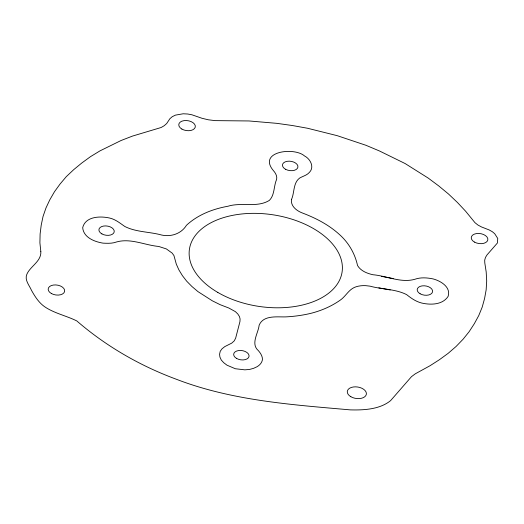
<?xml version="1.0" encoding="UTF-8"?>
<svg xmlns="http://www.w3.org/2000/svg" width="524" height="524" viewBox="0 0 524 524"><rect width="100%" height="100%" fill="white"/><g stroke="black" fill="none" stroke-linecap="round" stroke-linejoin="round"><path stroke-width="0.79" d="M378.813 287.853L390.256 289.969M381.531 276.364L393.21 278.558M40.833 251.684C41.422 261.332 30.366 266.179 26.862 274.235C24.392 280.065 29.292 285.259 31.46 290.276C35.239 297.095 39.549 303.828 46.42 307.889C55.858 313.666 66.908 316.018 76.786 320.924C105.953 346.154 139.77 365.686 175.907 379.088C231.49 400.618 291.527 404.705 350.287 409.873C363.794 410.253 379.749 409.447 390.59 400.637L411.517 376.632L415.368 373.763L430.027 365.732L439.387 359.733L448.138 353.353L456.044 346.508L463.105 339.205L469.118 331.712L474.292 323.76L478.759 315.559L482.185 307.169L484.569 298.582L486.148 289.89L486.691 281.002L486.187 271.923L484.785 262.871L484.693 260.146L485.499 257.402L487.019 254.906L497.381 243.031L497.748 238.459L494.702 233.704L492.318 231.706L489.174 229.944L481.582 226.984L477.967 225.058L474.973 222.674L465.594 211.198L457.452 202.5L448.537 194.037L438.765 185.948L428.232 178.101L405.15 163.56L379.474 150.977L365.909 145.272L337.187 135.664L307.477 128.242L292.34 125.518L276.823 123.343L249.057 120.959L215.089 120.625L208.323 119.793L202.041 118.293L191.902 114.782L187.743 114.016L183.19 113.78L175.435 115.129L172.219 116.708L169.861 118.745L166.691 123.533L164.228 125.701L161.163 127.496L132.539 136.07L121.077 140.504L100.012 150.86L90.514 156.643L81.764 163.023L73.72 169.645L66.286 176.654L60.031 184.068L54.483 191.725L49.787 199.841L45.988 207.936L43.034 216.491L41.219 225.104L40.112 233.959L39.903 242.795L40.833 251.684M291.436 199.637C290.578 206.443 297.18 211.179 302.865 213.176C316.136 218.239 329 224.96 339.539 234.601C348.643 242.73 354.971 253.609 357.532 265.53C360.767 270.98 367.069 273.436 372.977 274.74C386.784 275.893 400.867 283.215 414.785 279.299C420.661 277.183 427.047 277.687 433.06 278.906C440.651 280.89 451.151 287.073 448.118 296.387C442.61 304.922 430.682 305.092 421.761 303.055C416.004 301.641 411.189 298.274 406.637 294.626C395.345 288.881 382.035 289.497 370.016 286.156L365.66 285.652A19.336 11.607 8.5 0 0 354.335 287.447C348.368 290.172 345.421 296.702 340.017 300.298C331.496 306.232 321.906 310.424 311.885 313.077A99.763 59.9 8.5 0 1 285.534 316.896C276.77 317.105 263.303 315.009 259.144 325.234C258.247 333.329 250.387 343.868 258.404 350.68C260.507 353.137 262.413 355.973 262.465 359.313A22.008 13.211 8.5 0 1 257.114 366.702L253.577 368.339L249.522 369.453L244.819 369.839L235.302 368.732L226.971 365.176L223.735 362.713L221.272 360.014L219.903 357.014L219.576 354.217L220.244 351.25L221.999 348.833L224.789 346.606L231.732 343.128L234.287 340.823L235.662 338.111L239.946 321.612L240.084 318.972L239.468 316.575L237.804 313.981L235.374 311.629L228.85 308.027L220.087 304.654L212.279 300.776L197.974 291.626L191.941 286.51L186.675 281.165L182.411 275.65L178.907 269.906L176.306 264.135L173.948 255.588L172.186 253.131L166.383 248.939L158.739 246.457C144.794 245.199 130.666 237.968 116.597 241.95C112.267 243.594 107.59 243.365 103.051 243.143C94.582 241.787 83.545 237.562 82.687 227.698C85.405 216.235 100.392 215.921 109.713 218.063C115.529 219.373 120.062 223.211 124.836 226.492C136.207 232.263 149.602 231.667 161.693 235.047C171.093 237.09 181.311 233.743 186.452 225.3C197.862 214.709 212.836 208.958 227.973 206.24C241.407 202.002 257.068 208.021 269.362 200.397C274.831 194.954 273.633 186.059 276.62 179.391C277.327 176.012 275.506 172.927 273.312 170.516C257.461 151.482 294.115 146.753 304.51 155.942C310.28 158.87 314.734 167.064 309.383 172.416C306.854 175.317 302.99 176.156 299.748 177.99C292.975 182.837 294.626 192.78 291.436 199.637M350.838 396.707A9.642 5.79 8.5 0 0 366.296 394.526A9.642 5.79 8.5 0 0 353.386 386.974A9.642 5.79 8.5 0 0 350.838 396.707M474.502 242.101A8.371 5.024 8.5 0 0 487.798 239.999A8.371 5.024 8.5 0 0 476.368 233.586A8.371 5.024 8.5 0 0 474.502 242.101M181.874 129.068A8.351 5.011 8.5 0 0 195.249 127.162A8.351 5.011 8.5 0 0 184.042 120.631A8.351 5.011 8.5 0 0 181.874 129.068M51.332 293.492A8.325 4.998 8.5 0 0 64.609 291.495A8.325 4.998 8.5 0 0 53.337 285.049A8.325 4.998 8.5 0 0 51.332 293.492M420.117 293.767A7.768 4.664 8.5 0 0 432.529 291.933A7.768 4.664 8.5 0 0 422.049 285.894A7.768 4.664 8.5 0 0 420.117 293.767M285.639 169.317A7.801 4.683 8.5 0 0 297.901 167.169A7.801 4.683 8.5 0 0 287.06 161.327A7.801 4.683 8.5 0 0 285.639 169.317M101.918 233.907A7.729 4.637 8.5 0 0 114.193 231.962A7.729 4.637 8.5 0 0 103.634 226.041A7.729 4.637 8.5 0 0 101.918 233.907M236.566 358.416A7.762 4.664 8.5 0 0 248.992 356.608A7.762 4.664 8.5 0 0 238.531 350.563A7.762 4.664 8.5 0 0 236.566 358.416M217.846 292.451A77.179 46.341 8.5 0 0 341.517 274.812A77.179 46.341 8.5 0 0 237.922 214.454A77.179 46.341 8.5 0 0 217.846 292.451"/></g></svg>
